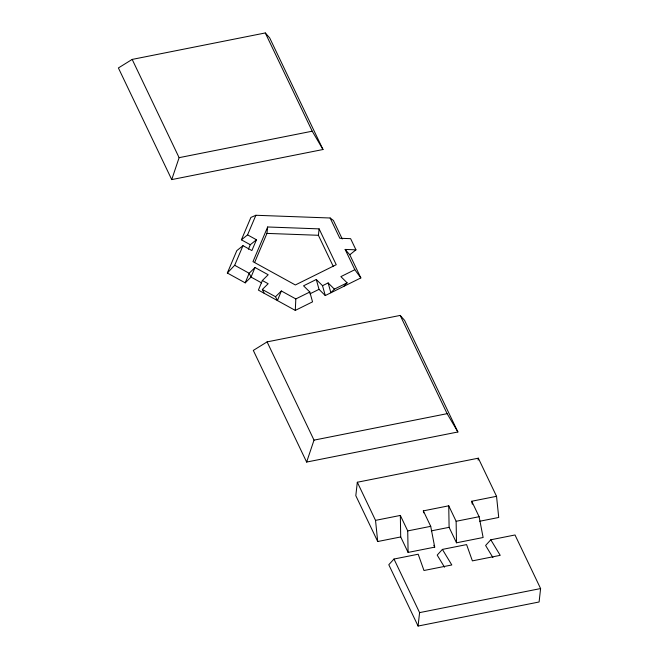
<?xml version="1.0" encoding="UTF-8"?>
<svg xmlns="http://www.w3.org/2000/svg" width="659" height="659" viewBox="0 0 659 659"><rect width="100%" height="100%" fill="white"/><g stroke="black" fill="none" stroke-linecap="round" stroke-linejoin="round"><path stroke-width="0.99" d="M295.29 310.397L295.833 298.931L309.812 292.011L312.547 301.847L295.29 310.397L258.402 290.108L262.348 280.512L268.18 274.745L255 267.496L249.168 273.263L245.222 282.859L227.339 273.015L236.82 250.626L242.99 245.675L251.878 250.568L256.458 239.769L247.562 234.876L241.4 239.827L250.296 244.72L256.458 239.769M254.638 262.439L266.944 233.401L267.661 226.984L319.121 228.879L336.238 264.712L295.356 284.968L252.974 261.648L267.661 226.984M333.322 266.524L318.404 235.288L319.121 228.879M496.54 496.309L478.327 458.186L357.318 482.248L355.811 495.675L377.714 541.525L400.705 536.953L408.094 552.423L434.718 547.135L430.714 526.335L423.325 510.865L448.738 505.815L456.127 521.285L456.498 542.802L483.121 537.505L479.118 516.714L471.729 501.244L496.54 496.309L498.723 517.463L479.736 521.244M492.924 557.572L485.601 545.471L490.798 539.787L515.009 534.976L540.602 588.561L539.095 601.988L418.078 626.05L419.585 612.623L393.991 559.038L418.193 554.227L423.976 570.505L451.81 564.969L442.395 549.408L437.197 555.1L444.52 567.201M478.113 460.106L478.327 458.186M171.727 179.594L179.108 157.666L132.179 59.417L118.398 67.951L171.727 179.594L322.992 149.519L269.671 37.868L265.297 32.95L132.179 59.417M306.633 462.066L314.013 440.138L267.093 341.889L253.311 350.415L306.633 462.066L457.898 431.983L404.577 320.34L400.202 315.422L267.093 341.889M295.833 298.931L281.368 290.973L277.423 300.57L275.52 296.731L262.331 289.474L268.164 283.708L262.348 280.512M255 267.496L251.03 277.077L245.222 282.859M241.4 239.827L250.89 217.437L255.873 215.271L330.134 217.997L333.405 220.468L342.243 238.986M227.339 273.015L234.678 265.289L242.99 245.675M247.562 234.876L255.873 215.271M248.385 249.217L250.296 244.72M393.991 559.038L388.794 564.722L418.078 626.05M343.611 286.459L347.104 282.835L340.876 276.623L354.83 269.704L360.844 277.925L325.266 295.553L319.022 289.342L316.287 279.498L303.544 285.817L309.812 292.011M347.104 282.835L334.385 289.136L330.867 292.769L328.141 282.933L322.531 285.709L316.287 279.498M275.52 296.731L281.368 290.973M360.844 277.925L349.789 254.778L355.951 249.835L350.621 238.665L339.822 238.27L330.134 217.997M309.919 293.848L319.022 289.342M179.108 157.666L312.226 131.199L322.992 149.519M314.013 440.138L447.131 413.671L457.898 431.983M357.318 482.248L375.523 520.371L400.334 515.437L407.723 530.907L408.094 552.423M407.723 530.907L430.714 526.335M456.127 521.285L479.118 516.714M431.291 530.874L449.109 527.332L456.498 542.802M442.395 549.408L466.597 544.598L472.388 560.875L500.222 555.339L490.798 539.787M419.585 612.623L540.602 588.561M266.944 233.401L318.404 235.288M354.83 269.704L345.151 249.431L355.951 249.835M234.678 265.289L249.168 273.263L251.03 277.077L261.598 282.892M328.141 282.933L334.385 289.136M345.151 249.431L349.789 254.778M262.331 289.474L264.218 293.304M265.297 32.95L312.226 131.199M400.202 315.422L447.131 413.671M433.844 545.314L434.718 547.135M322.531 285.709L325.266 295.553M471.729 501.244L472.305 504.209M423.325 510.865L423.704 512.842M375.523 520.371L377.714 541.525M448.738 505.815L449.109 527.332M400.334 515.437L400.705 536.953"/></g></svg>
